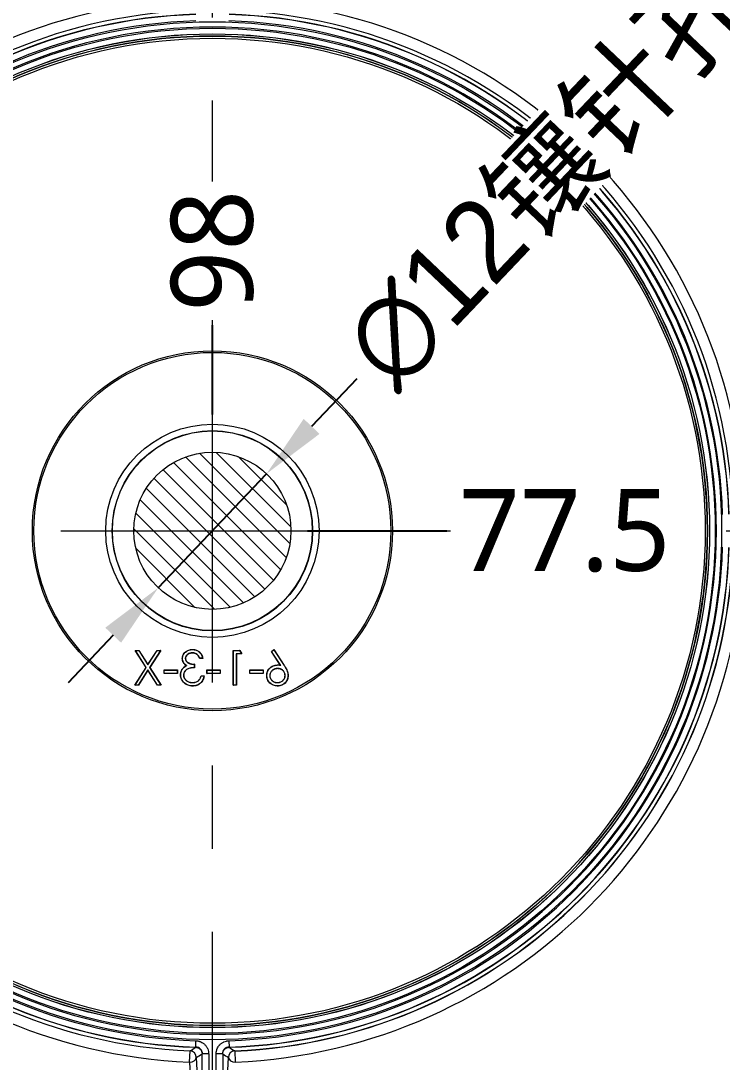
# Model space of a CAD drawing. Header units: millimetres. Extents: x 2234 to 3061, y 2092 to 2676.
# Drawn here: x 2720.1 to 2773.6, y 2274.9 to 2354.5 of the extents above; entities that cross this region are included whole.
import ezdxf

# ---------------------------------------------------------------- set-up
doc = ezdxf.new("R2010")
doc.units = ezdxf.units.MM
doc.linetypes.add('CENTER', pattern=[50.8, 31.75, -6.35, 6.35, -6.35])
for name, color, linetype, true_color in [('1', 7, 'Continuous', 0xffffff), ('20', 7, 'Continuous', 0xffffff), ('21', 7, 'Continuous', 0xffffff)]:
    doc.layers.add(name, color=color, linetype=linetype, true_color=true_color)
doc.layers.add('dim', color=82, linetype='Continuous', lineweight=9)
doc.layers.add('insert', color=85, linetype='Continuous', lineweight=20)
doc.styles.add('Capful-A', font='')
doc.styles.get('Capful-A').set_extended_font_data('Microsoft YaHei')
doc.dimstyles.new('Capful-A-2.5', dxfattribs={"dimscale": 2.5, "dimtxt": 2.5, "dimasz": 2.5, "dimexe": 1.5, "dimexo": 1, "dimgap": 1.5, "dimtad": 0, "dimdsep": 46, "dimtxsty": 'Capful-A', "dimcen": 0, "dimclrt": 2, "dimazin": 2, "dimtfac": 1, "dimtmove": 0, "dimatfit": 3, "dimfxl": 0, "dimtolj": 1, "dimtzin": 0, "dimarcsym": 0})

# ---------------------------------------------------------------- blocks, each defined once
blk = doc.blocks.new('insert_cir_12')
at = {"layer": 'insert'}
h = blk.add_hatch(dxfattribs=at)
h.set_pattern_fill('_ANSI31', color=123, scale=0.3, angle=90)
h.set_pattern_definition([(135, (-98, 77.5), (-0.673519, -0.673519), [])])
h.paths.add_polyline_path([(-6, 0, 1), (6, 0, 1)])
at = {"layer": 'insert', "color": 1, "linetype": 'CENTER', "ltscale": 0.24}
for p, q in [((0, -6.6), (0, 6.6)), ((-6.6, 0), (6.6, 0))]:
    blk.add_line(p, q, dxfattribs=at)
at = {"layer": 'insert'}
blk.add_circle((0, 0), 6, dxfattribs=at)
blk = doc.blocks.new('*D39')
at = {"layer": 'Defpoints', "color": 0, "transparency": 16777216}
for p in [(2636.695, 2393.007), (2740.695, 2315.507)]:
    blk.add_point(p, dxfattribs=at)
at = {"layer": 'dim', "color": 0, "lineweight": -2, "transparency": 16777216}
blk.add_line((2741.945, 2315.507), (2752.594, 2315.507), dxfattribs=at)
at = {"layer": 'dim', "color": 2, "transparency": 16777216, "insert": (2761.586, 2315.507), "char_height": 6.25, "attachment_point": 5, "style": 'Capful-A', "bg_fill": 3, "box_fill_scale": 1.1, "bg_fill_color": 256, "bg_fill_true_color": 13158600, "bg_fill_transparency": 0}
blk.add_mtext('\\A1;77.5', dxfattribs=at)
at = {"layer": 'Defpoints', "color": 0, "transparency": 16777216}
blk.add_point((2752.594, 2315.507), dxfattribs=at)
blk = doc.blocks.new('*D40')
at = {"layer": 'Defpoints', "color": 0, "transparency": 16777216}
for p in [(2636.695, 2393.007), (2734.695, 2331.205), (2734.695, 2323.136)]:
    blk.add_point(p, dxfattribs=at)
at = {"layer": 'dim', "color": 0, "lineweight": -2, "transparency": 16777216}
blk.add_line((2734.695, 2324.385), (2734.695, 2331.205), dxfattribs=at)
at = {"layer": 'dim', "color": 2, "transparency": 16777216, "insert": (2734.695, 2336.901), "char_height": 6.25, "attachment_point": 5, "rotation": 90, "style": 'Capful-A', "bg_fill": 3, "box_fill_scale": 1.1, "bg_fill_color": 256, "bg_fill_true_color": 13158600, "bg_fill_transparency": 0}
blk.add_mtext('\\A1;98', dxfattribs=at)
blk = doc.blocks.new('*D47')
at = {"layer": 'Defpoints', "color": 0, "transparency": 16777216}
for p in [(2738.827, 2319.858), (2730.564, 2311.156)]:
    blk.add_point(p, dxfattribs=at)
at = {"layer": 'dim', "color": 0, "lineweight": -2, "transparency": 16777216}
for p, q in [((2745.713, 2327.109), (2742.27, 2323.484)), ((2730.564, 2311.156), (2738.827, 2319.858)), ((2727.121, 2307.531), (2723.678, 2303.905))]:
    blk.add_line(p, q, dxfattribs=at)
at = {"layer": 'dim', "color": 0, "transparency": 16777216}
for points in [[(2741.666, 2324.058), (2742.874, 2322.91), (2738.827, 2319.858)], [(2726.516, 2308.105), (2727.725, 2306.957), (2730.564, 2311.156)]]:
    blk.add_solid(points, dxfattribs=at)
at = {"layer": 'dim', "color": 2, "transparency": 16777216, "insert": (2760.708, 2342.9), "char_height": 6.25, "attachment_point": 5, "rotation": 46.48047, "style": 'Capful-A', "bg_fill": 3, "box_fill_scale": 1.1, "bg_fill_color": 256, "bg_fill_true_color": 13158600, "bg_fill_transparency": 0}
blk.add_mtext('\\A1;{\\fGulim|b0|i0|c129|p0;∅12}镶针孔', dxfattribs=at)

msp = doc.modelspace()

# ---------------------------------------------------------------- linework, layer by layer
at = {"layer": '1', "color": 1, "linetype": 'CENTER', "lineweight": 18}
for p, q in [((2734.695, 2253.124), (2734.695, 2377.891)), ((2672.312, 2315.507), (2797.079, 2315.507))]:
    msp.add_line(p, q, dxfattribs=at)
at = {"layer": '1', "color": 2, "linetype": 'Continuous', "lineweight": 18}
msp.add_circle((2734.695, 2315.507), 6, dxfattribs=at)
at = {"layer": '20', "color": 7, "linetype": 'Continuous', "lineweight": 18}
for start, end in [(76.70874, 169.22418), (36.70874, 53.29126), (240.77582, 333.29126)]:
    msp.add_arc((2734.695, 2315.507), 65, start, end, dxfattribs=at)
at = {"layer": '21', "color": 7, "linetype": 'Continuous', "lineweight": 18}
for p, q in [((2728.802, 2306.373), (2728.822, 2306.363)), ((2729.636, 2305.071), (2728.802, 2306.373)), ((2728.802, 2306.373), (2729.078, 2306.373)), ((2729.649, 2305.071), (2728.822, 2306.363)), ((2728.822, 2306.363), (2729.072, 2306.363)), ((2729.078, 2306.373), (2729.072, 2306.363)), ((2729.072, 2306.363), (2729.774, 2305.266)), ((2729.078, 2306.373), (2729.774, 2305.286)), ((2729.774, 2305.286), (2730.47, 2306.373)), ((2729.774, 2305.266), (2730.476, 2306.363)), ((2730.726, 2306.363), (2729.899, 2305.071)), ((2730.746, 2306.373), (2729.911, 2305.071)), ((2730.47, 2306.373), (2730.476, 2306.363)), ((2730.47, 2306.373), (2730.746, 2306.373)), ((2730.476, 2306.363), (2730.726, 2306.363)), ((2730.746, 2306.373), (2730.726, 2306.363)), ((2733.172, 2306.169), (2733.172, 2306.179)), ((2733.176, 2306.442), (2733.176, 2306.431)), ((2736.285, 2306.373), (2736.296, 2306.363)), ((2736.285, 2303.714), (2736.285, 2306.373)), ((2736.285, 2306.373), (2736.777, 2306.373)), ((2736.296, 2306.363), (2736.771, 2306.363)), ((2736.296, 2303.725), (2736.296, 2306.363)), ((2736.915, 2306.111), (2736.513, 2306.111)), ((2736.524, 2306.101), (2736.513, 2306.111)), ((2736.513, 2306.111), (2736.513, 2303.725)), ((2736.777, 2306.373), (2736.771, 2306.363)), ((2736.771, 2306.363), (2736.915, 2306.111)), ((2736.777, 2306.373), (2736.933, 2306.101)), ((2736.933, 2306.101), (2736.915, 2306.111)), ((2739.204, 2306.297), (2739.388, 2306.442)), ((2739.204, 2306.297), (2739.218, 2306.295)), ((2739.906, 2305.223), (2739.204, 2306.297)), ((2739.218, 2306.295), (2739.385, 2306.426)), ((2739.928, 2305.209), (2739.218, 2306.295)), ((2739.388, 2306.442), (2739.385, 2306.426)), ((2739.385, 2306.426), (2740.172, 2305.222)), ((2739.388, 2306.442), (2740.181, 2305.228)), ((2732.399, 2305.751), (2732.409, 2305.751)), ((2732.638, 2305.752), (2732.627, 2305.752)), ((2733.319, 2305.317), (2733.309, 2305.306)), ((2733.319, 2305.317), (2733.319, 2305.044)), ((2733.728, 2305.76), (2733.735, 2305.77)), ((2733.967, 2305.76), (2733.728, 2305.76)), ((2733.954, 2305.77), (2733.735, 2305.77)), ((2733.967, 2305.76), (2733.954, 2305.77)), ((2736.933, 2306.101), (2736.524, 2306.101)), ((2736.524, 2306.101), (2736.524, 2303.714)), ((2728.768, 2303.714), (2729.636, 2305.071)), ((2728.788, 2303.725), (2729.649, 2305.071)), ((2729.774, 2304.875), (2729.038, 2303.725)), ((2729.774, 2304.855), (2729.044, 2303.714)), ((2729.636, 2305.071), (2729.649, 2305.071)), ((2729.774, 2305.286), (2729.774, 2305.266)), ((2730.51, 2303.725), (2729.774, 2304.875)), ((2729.774, 2304.855), (2729.774, 2304.875)), ((2730.504, 2303.714), (2729.774, 2304.855)), ((2729.899, 2305.071), (2730.76, 2303.725)), ((2729.911, 2305.071), (2729.899, 2305.071)), ((2729.911, 2305.071), (2730.78, 2303.714)), ((2731.001, 2304.873), (2731.012, 2304.863)), ((2731.001, 2304.601), (2731.001, 2304.873)), ((2731.001, 2304.873), (2732.024, 2304.873)), ((2731.001, 2304.601), (2731.012, 2304.611)), ((2732.024, 2304.601), (2731.001, 2304.601)), ((2731.012, 2304.863), (2732.013, 2304.863)), ((2731.012, 2304.611), (2731.012, 2304.863)), ((2732.013, 2304.611), (2731.012, 2304.611)), ((2732.024, 2304.873), (2732.013, 2304.863)), ((2732.013, 2304.863), (2732.013, 2304.611)), ((2732.024, 2304.601), (2732.013, 2304.611)), ((2732.024, 2304.873), (2732.024, 2304.601)), ((2732.709, 2305.204), (2732.73, 2305.202)), ((2733.309, 2305.306), (2733.309, 2305.054)), ((2733.319, 2305.044), (2733.309, 2305.054)), ((2734.274, 2304.873), (2734.284, 2304.863)), ((2734.274, 2304.601), (2734.274, 2304.873)), ((2734.274, 2304.873), (2735.297, 2304.873)), ((2734.274, 2304.601), (2734.284, 2304.611)), ((2735.297, 2304.601), (2734.274, 2304.601)), ((2734.284, 2304.863), (2735.286, 2304.863)), ((2734.284, 2304.611), (2734.284, 2304.863)), ((2735.286, 2304.611), (2734.284, 2304.611)), ((2735.297, 2304.873), (2735.286, 2304.863)), ((2735.286, 2304.863), (2735.286, 2304.611)), ((2735.297, 2304.601), (2735.286, 2304.611)), ((2735.297, 2304.873), (2735.297, 2304.601)), ((2737.547, 2304.873), (2737.557, 2304.863)), ((2737.547, 2304.601), (2737.547, 2304.873)), ((2737.547, 2304.873), (2738.569, 2304.873)), ((2737.547, 2304.601), (2737.557, 2304.611)), ((2738.569, 2304.601), (2737.547, 2304.601)), ((2737.557, 2304.611), (2737.557, 2304.863)), ((2737.557, 2304.863), (2738.559, 2304.863)), ((2738.559, 2304.611), (2737.557, 2304.611)), ((2738.569, 2304.873), (2738.559, 2304.863)), ((2738.559, 2304.863), (2738.559, 2304.611)), ((2738.569, 2304.601), (2738.559, 2304.611)), ((2738.569, 2304.873), (2738.569, 2304.601)), ((2739.681, 2304.976), (2739.681, 2304.986)), ((2740.181, 2305.228), (2740.172, 2305.222)), ((2728.768, 2303.714), (2728.788, 2303.725)), ((2729.038, 2303.725), (2728.788, 2303.725)), ((2729.044, 2303.714), (2729.038, 2303.725)), ((2730.504, 2303.714), (2730.51, 2303.725)), ((2730.76, 2303.725), (2730.51, 2303.725)), ((2730.78, 2303.714), (2730.76, 2303.725)), ((2732.501, 2304.481), (2732.491, 2304.482)), ((2733.178, 2303.919), (2733.178, 2303.908)), ((2733.622, 2304.063), (2733.629, 2304.055)), ((2733.831, 2304.43), (2733.839, 2304.42)), ((2733.831, 2304.43), (2734.069, 2304.43)), ((2733.839, 2304.42), (2734.057, 2304.42)), ((2734.069, 2304.43), (2734.057, 2304.42)), ((2736.285, 2303.714), (2736.296, 2303.725)), ((2736.513, 2303.725), (2736.296, 2303.725)), ((2736.524, 2303.714), (2736.513, 2303.725)), ((2738.842, 2304.461), (2738.853, 2304.461)), ((2739.081, 2304.446), (2739.07, 2304.446)), ((2739.66, 2303.919), (2739.66, 2303.908)), ((2740.24, 2304.446), (2740.25, 2304.446)), ((2740.478, 2304.456), (2740.468, 2304.456)), ((2729.044, 2303.714), (2728.768, 2303.714)), ((2730.78, 2303.714), (2730.504, 2303.714)), ((2733.183, 2303.646), (2733.183, 2303.657)), ((2736.524, 2303.714), (2736.285, 2303.714)), ((2739.673, 2303.646), (2739.673, 2303.657)), ((2733.422, 2276.049), (2733.439, 2276.551)), ((2735.952, 2276.551), (2735.968, 2276.049)), ((2732.95, 2274.915), (2732.987, 2275.772)), ((2734.411, 2275.548), (2733.909, 2275.548)), ((2733.909, 2268.321), (2733.909, 2275.548)), ((2734.411, 2275.548), (2734.411, 2267.678)), ((2735.482, 2275.548), (2734.98, 2275.548)), ((2734.98, 2267.678), (2734.98, 2275.548)), ((2735.482, 2275.548), (2735.482, 2268.321)), ((2736.404, 2275.772), (2736.441, 2274.915))]:
    msp.add_line(p, q, dxfattribs=at)
for radius in [57.383, 57.383, 38.88, 38.389, 37.96, 37.955, 37.954, 37.795, 37.623, 13.746, 13.746, 13.625, 8.142, 7.649, 7.64, 7.629]:
    msp.add_circle((2734.695, 2315.507), radius, dxfattribs=at)
for radius, start, end in [(65, 76.70874, 169.22418), (57.886, 70.75015, 168.68839), (65, 36.70874, 53.29126), (57.886, 30.75015, 59.24985), (40.63, 92.4619, 177.5381), (40.63, 2.4619, 87.5381), (39.772, 92.4619, 177.5381), (39.478, 91.84776, 178.15224), (39.461, 91.84776, 178.15224), (39.478, 1.84776, 88.15224), (39.461, 1.84776, 88.15224), (39.772, 2.4619, 87.5381), (38.976, 91.84776, 178.15224), (38.476, 0.00563, 0), (38.976, 1.84776, 88.15224), (37.789, 180, 179.99437), (39.478, 181.84776, 268.15224), (39.461, 181.84776, 268.15224), (38.976, 181.84776, 268.15224), (38.976, 271.84776, 358.15224), (39.461, 271.84776, 358.15224), (39.478, 271.84776, 358.15224), (40.63, 182.4619, 267.5381), (39.772, 182.4619, 267.5381), (39.772, 272.4619, 357.5381), (39.784, 272.4619, 357.5381), (40.63, 272.4619, 357.5381), (57.886, 241.31161, 339.24985), (65, 240.77582, 333.29126)]:
    msp.add_arc((2734.695, 2315.507), radius, start, end, dxfattribs=at)
for centre, major_axis, ratio, start_param, end_param in [((2739.618, 2303.598), (0.161, 1.642), 0.998625, 6.204989, 6.372999), ((2739.617, 2303.588), (0.161, 1.642), 0.998625, 6.190901, 6.372372), ((2739.686, 2304.291), (-1.462, 1.206), 0.465292, 4.922989, 4.937367), ((2732.965, 2275.27), (0.502, 0.026), 0.706413, 4.644968, 6.209176), ((2732.965, 2275.27), (0.266, -0.426), 0.998098, 1.013808, 2.539893), ((2688.313, 2315.507), (-70.362, 0), 0.745659, 2.267566, 2.275781), ((2735.571, 2315.507), (0, 56.882), 0.052336, 2.356584, 2.549097), ((2781.077, 2315.507), (-70.361, 0), 0.745658, 0.865819, 0.874034), ((2733.819, 2315.507), (0, -56.882), 0.052336, 0.592496, 0.785009), ((2736.425, 2275.27), (0.266, 0.426), 0.998098, 0.6017, 2.127785), ((2736.425, 2275.27), (0.502, -0.026), 0.706413, 3.215602, 4.77981), ((2735.073, 2315.507), (0, -57.384), 0.052336, 5.498176, 5.69069)]:
    msp.add_ellipse(centre, major_axis=major_axis, ratio=ratio, start_param=start_param, end_param=end_param, dxfattribs=at)
for points, knots in [([(2732.399, 2305.751), (2732.401, 2305.799), (2732.404, 2305.847), (2732.427, 2305.94), (2732.444, 2305.986), (2732.508, 2306.115), (2732.569, 2306.192), (2732.716, 2306.316), (2732.802, 2306.362), (2732.938, 2306.41), (2732.985, 2306.422), (2733.079, 2306.438), (2733.128, 2306.44), (2733.176, 2306.442)], [0, 0, 0, 0, 0.125, 0.125, 0.25, 0.25, 0.5, 0.5, 0.75, 0.75, 0.875, 0.875, 1, 1, 1, 1]), ([(2732.409, 2305.751), (2732.412, 2305.799), (2732.415, 2305.845), (2732.437, 2305.937), (2732.454, 2305.982), (2732.517, 2306.109), (2732.577, 2306.185), (2732.722, 2306.307), (2732.807, 2306.353), (2732.941, 2306.4), (2732.987, 2306.412), (2733.08, 2306.428), (2733.128, 2306.43), (2733.176, 2306.431)], [0, 0, 0, 0, 0.12473, 0.12473, 0.249801, 0.249801, 0.499941, 0.499941, 0.750082, 0.750082, 0.875152, 0.875152, 1, 1, 1, 1]), ([(2733.172, 2306.179), (2733.172, 2306.179), (2733.172, 2306.179), (2733.141, 2306.179), (2733.109, 2306.178), (2733.046, 2306.17), (2733.014, 2306.164), (2732.922, 2306.139), (2732.862, 2306.112), (2732.759, 2306.037), (2732.712, 2305.992), (2732.661, 2305.909), (2732.649, 2305.879), (2732.636, 2305.832), (2732.632, 2305.816), (2732.628, 2305.784), (2732.627, 2305.768), (2732.627, 2305.752), (2732.627, 2305.752), (2732.627, 2305.752)], [0, 0, 0, 0, 0.000407, 0.000407, 0.125291, 0.125291, 0.250176, 0.250176, 0.499946, 0.499946, 0.749716, 0.749716, 0.874601, 0.874601, 0.937043, 0.937043, 0.999485, 0.999485, 1, 1, 1, 1]), ([(2733.172, 2306.169), (2733.141, 2306.168), (2733.11, 2306.167), (2733.047, 2306.159), (2733.016, 2306.154), (2732.926, 2306.129), (2732.867, 2306.103), (2732.766, 2306.029), (2732.72, 2305.984), (2732.671, 2305.904), (2732.659, 2305.875), (2732.646, 2305.83), (2732.642, 2305.814), (2732.638, 2305.783), (2732.638, 2305.768), (2732.638, 2305.752)], [0, 0, 0, 0, 0.125, 0.125, 0.25, 0.25, 0.5, 0.5, 0.75, 0.75, 0.875, 0.875, 0.9375, 0.9375, 1, 1, 1, 1]), ([(2733.735, 2305.77), (2733.711, 2305.825), (2733.685, 2305.879), (2733.633, 2305.955), (2733.615, 2305.98), (2733.573, 2306.027), (2733.55, 2306.049), (2733.476, 2306.107), (2733.418, 2306.135), (2733.328, 2306.162), (2733.297, 2306.169), (2733.235, 2306.177), (2733.204, 2306.178), (2733.173, 2306.179), (2733.173, 2306.179), (2733.172, 2306.179)], [0, 0, 0, 0, 0.242875, 0.242875, 0.368993, 0.368993, 0.495111, 0.495111, 0.747347, 0.747347, 0.873465, 0.873465, 0.999583, 0.999583, 1, 1, 1, 1]), ([(2733.728, 2305.76), (2733.704, 2305.816), (2733.677, 2305.872), (2733.625, 2305.948), (2733.607, 2305.974), (2733.566, 2306.019), (2733.543, 2306.041), (2733.47, 2306.098), (2733.414, 2306.125), (2733.325, 2306.152), (2733.295, 2306.159), (2733.234, 2306.167), (2733.203, 2306.168), (2733.172, 2306.169)], [0, 0, 0, 0, 0.25, 0.25, 0.375, 0.375, 0.5, 0.5, 0.75, 0.75, 0.875, 0.875, 1, 1, 1, 1]), ([(2733.176, 2306.442), (2733.223, 2306.441), (2733.271, 2306.438), (2733.341, 2306.426), (2733.365, 2306.421), (2733.411, 2306.409), (2733.434, 2306.402), (2733.501, 2306.378), (2733.543, 2306.357), (2733.594, 2306.326), (2733.604, 2306.32), (2733.624, 2306.307), (2733.634, 2306.3), (2733.662, 2306.279), (2733.681, 2306.264), (2733.734, 2306.217), (2733.766, 2306.182), (2733.802, 2306.134), (2733.809, 2306.125), (2733.823, 2306.105), (2733.83, 2306.095), (2733.849, 2306.065), (2733.861, 2306.045), (2733.894, 2305.983), (2733.912, 2305.94), (2733.944, 2305.852), (2733.956, 2305.806), (2733.967, 2305.76)], [0, 0, 0, 0, 0.125, 0.125, 0.1875, 0.1875, 0.25, 0.25, 0.375, 0.375, 0.40625, 0.40625, 0.4375, 0.4375, 0.5, 0.5, 0.625, 0.625, 0.65625, 0.65625, 0.6875, 0.6875, 0.75, 0.75, 0.875, 0.875, 1, 1, 1, 1]), ([(2733.176, 2306.431), (2733.223, 2306.43), (2733.269, 2306.428), (2733.361, 2306.412), (2733.407, 2306.401), (2733.539, 2306.353), (2733.62, 2306.303), (2733.76, 2306.18), (2733.817, 2306.104), (2733.883, 2305.98), (2733.902, 2305.937), (2733.932, 2305.853), (2733.943, 2305.812), (2733.954, 2305.77)], [0, 0, 0, 0, 0.126289, 0.126289, 0.252807, 0.252807, 0.505842, 0.505842, 0.758878, 0.758878, 0.885396, 0.885396, 1, 1, 1, 1]), ([(2732.709, 2305.204), (2732.664, 2305.235), (2732.62, 2305.267), (2732.542, 2305.345), (2732.508, 2305.388), (2732.452, 2305.483), (2732.432, 2305.534), (2732.411, 2305.614), (2732.406, 2305.641), (2732.401, 2305.696), (2732.4, 2305.723), (2732.399, 2305.751)], [0, 0, 0, 0, 0.25, 0.25, 0.5, 0.5, 0.75, 0.75, 0.875, 0.875, 1, 1, 1, 1]), ([(2732.73, 2305.202), (2732.725, 2305.206), (2732.72, 2305.209), (2732.67, 2305.243), (2732.627, 2305.275), (2732.55, 2305.352), (2732.516, 2305.394), (2732.462, 2305.487), (2732.441, 2305.538), (2732.422, 2305.616), (2732.417, 2305.643), (2732.411, 2305.696), (2732.41, 2305.723), (2732.409, 2305.751)], [0, 0, 0, 0, 0.026815, 0.026815, 0.270257, 0.270257, 0.513699, 0.513699, 0.75714, 0.75714, 0.878861, 0.878861, 1, 1, 1, 1]), ([(2732.627, 2305.752), (2732.627, 2305.752), (2732.627, 2305.751), (2732.628, 2305.733), (2732.629, 2305.714), (2732.635, 2305.675), (2732.64, 2305.657), (2732.659, 2305.602), (2732.678, 2305.568), (2732.747, 2305.476), (2732.812, 2305.432), (2732.949, 2305.366), (2733.021, 2305.342), (2733.132, 2305.321), (2733.169, 2305.315), (2733.241, 2305.308), (2733.275, 2305.307), (2733.309, 2305.306)], [0, 0, 0, 0, 0.000436, 0.000436, 0.063639, 0.063639, 0.126843, 0.126843, 0.25325, 0.25325, 0.506065, 0.506065, 0.758879, 0.758879, 0.885286, 0.885286, 1, 1, 1, 1]), ([(2732.638, 2305.752), (2732.639, 2305.733), (2732.639, 2305.714), (2732.645, 2305.678), (2732.65, 2305.659), (2732.668, 2305.607), (2732.687, 2305.574), (2732.754, 2305.484), (2732.818, 2305.441), (2732.952, 2305.376), (2733.024, 2305.353), (2733.134, 2305.331), (2733.171, 2305.325), (2733.245, 2305.318), (2733.282, 2305.317), (2733.319, 2305.317)], [0, 0, 0, 0, 0.0625, 0.0625, 0.125, 0.125, 0.25, 0.25, 0.5, 0.5, 0.75, 0.75, 0.875, 0.875, 1, 1, 1, 1]), ([(2732.264, 2304.479), (2732.261, 2304.525), (2732.264, 2304.571), (2732.273, 2304.639), (2732.277, 2304.661), (2732.285, 2304.694), (2732.287, 2304.706), (2732.294, 2304.728), (2732.297, 2304.739), (2732.315, 2304.793), (2732.333, 2304.835), (2732.366, 2304.895), (2732.378, 2304.915), (2732.403, 2304.953), (2732.417, 2304.972), (2732.432, 2304.99)], [0, 0, 0, 0, 0.25, 0.25, 0.375, 0.375, 0.4375, 0.4375, 0.5, 0.5, 0.75, 0.75, 0.875, 0.875, 1, 1, 1, 1]), ([(2732.275, 2304.469), (2732.272, 2304.516), (2732.274, 2304.562), (2732.283, 2304.631), (2732.287, 2304.654), (2732.295, 2304.688), (2732.297, 2304.699), (2732.304, 2304.722), (2732.307, 2304.733), (2732.325, 2304.788), (2732.343, 2304.831), (2732.377, 2304.892), (2732.389, 2304.912), (2732.415, 2304.95), (2732.429, 2304.969), (2732.443, 2304.987)], [0, 0, 0, 0, 0.25, 0.25, 0.375, 0.375, 0.4375, 0.4375, 0.5, 0.5, 0.75, 0.75, 0.875, 0.875, 1, 1, 1, 1]), ([(2732.432, 2304.99), (2732.448, 2305.009), (2732.464, 2305.029), (2732.503, 2305.069), (2732.526, 2305.09), (2732.575, 2305.128), (2732.6, 2305.146), (2732.654, 2305.177), (2732.682, 2305.19), (2732.709, 2305.204)], [0, 0, 0, 0, 0.215344, 0.215344, 0.476896, 0.476896, 0.738448, 0.738448, 1, 1, 1, 1]), ([(2732.432, 2304.99), (2732.432, 2304.989), (2732.433, 2304.989), (2732.435, 2304.989), (2732.436, 2304.989), (2732.439, 2304.988), (2732.44, 2304.988), (2732.442, 2304.988), (2732.442, 2304.987), (2732.443, 2304.987), (2732.443, 2304.987), (2732.443, 2304.987)], [0, 0, 0, 0, 0.186779, 0.186779, 0.501647, 0.501647, 0.816524, 0.816524, 0.973967, 0.973967, 1, 1, 1, 1]), ([(2732.443, 2304.987), (2732.458, 2305.005), (2732.473, 2305.023), (2732.51, 2305.062), (2732.533, 2305.082), (2732.581, 2305.12), (2732.606, 2305.137), (2732.659, 2305.167), (2732.686, 2305.181), (2732.72, 2305.197), (2732.725, 2305.199), (2732.73, 2305.202)], [0, 0, 0, 0, 0.192488, 0.192488, 0.445194, 0.445194, 0.697899, 0.697899, 0.950605, 0.950605, 1, 1, 1, 1]), ([(2733.309, 2305.054), (2733.22, 2305.049), (2733.13, 2305.042), (2732.996, 2305.019), (2732.95, 2305.01), (2732.86, 2304.982), (2732.816, 2304.964), (2732.734, 2304.918), (2732.695, 2304.891), (2732.627, 2304.825), (2732.597, 2304.789), (2732.546, 2304.71), (2732.525, 2304.667), (2732.504, 2304.599), (2732.499, 2304.575), (2732.493, 2304.528), (2732.492, 2304.505), (2732.491, 2304.482), (2732.491, 2304.482), (2732.491, 2304.482)], [0, 0, 0, 0, 0.243136, 0.243136, 0.369226, 0.369226, 0.495315, 0.495315, 0.621404, 0.621404, 0.747494, 0.747494, 0.873583, 0.873583, 0.936628, 0.936628, 0.999672, 0.999672, 1, 1, 1, 1]), ([(2733.319, 2305.044), (2733.227, 2305.039), (2733.135, 2305.032), (2732.998, 2305.008), (2732.952, 2304.999), (2732.864, 2304.973), (2732.821, 2304.954), (2732.74, 2304.909), (2732.702, 2304.882), (2732.635, 2304.818), (2732.605, 2304.782), (2732.555, 2304.705), (2732.535, 2304.663), (2732.515, 2304.596), (2732.509, 2304.574), (2732.503, 2304.528), (2732.502, 2304.505), (2732.501, 2304.481)], [0, 0, 0, 0, 0.25, 0.25, 0.375, 0.375, 0.5, 0.5, 0.625, 0.625, 0.75, 0.75, 0.875, 0.875, 0.9375, 0.9375, 1, 1, 1, 1]), ([(2738.842, 2304.461), (2738.843, 2304.512), (2738.846, 2304.564), (2738.865, 2304.666), (2738.879, 2304.716), (2738.937, 2304.86), (2738.997, 2304.947), (2739.108, 2305.057), (2739.147, 2305.09), (2739.233, 2305.148), (2739.279, 2305.172), (2739.375, 2305.211), (2739.425, 2305.226), (2739.527, 2305.244), (2739.579, 2305.247), (2739.631, 2305.248)], [0, 0, 0, 0, 0.125, 0.125, 0.25, 0.25, 0.5, 0.5, 0.625, 0.625, 0.75, 0.75, 0.875, 0.875, 1, 1, 1, 1]), ([(2738.853, 2304.461), (2738.854, 2304.512), (2738.857, 2304.563), (2738.875, 2304.664), (2738.889, 2304.713), (2738.946, 2304.855), (2739.006, 2304.941), (2739.115, 2305.049), (2739.154, 2305.082), (2739.238, 2305.139), (2739.284, 2305.163), (2739.379, 2305.201), (2739.428, 2305.215), (2739.529, 2305.234), (2739.579, 2305.237), (2739.631, 2305.238)], [0, 0, 0, 0, 0.124819, 0.124819, 0.249877, 0.249877, 0.499992, 0.499992, 0.62505, 0.62505, 0.750108, 0.750108, 0.875166, 0.875166, 1, 1, 1, 1]), ([(2739.681, 2304.986), (2739.681, 2304.986), (2739.681, 2304.986), (2739.644, 2304.985), (2739.606, 2304.984), (2739.531, 2304.972), (2739.495, 2304.963), (2739.387, 2304.928), (2739.321, 2304.889), (2739.205, 2304.792), (2739.155, 2304.734), (2739.103, 2304.632), (2739.091, 2304.596), (2739.078, 2304.54), (2739.075, 2304.522), (2739.071, 2304.484), (2739.071, 2304.465), (2739.07, 2304.446), (2739.07, 2304.446), (2739.07, 2304.446)], [0, 0, 0, 0, 0.000346, 0.000346, 0.125266, 0.125266, 0.250186, 0.250186, 0.500026, 0.500026, 0.749867, 0.749867, 0.874787, 0.874787, 0.937247, 0.937247, 0.999707, 0.999707, 1, 1, 1, 1]), ([(2739.681, 2304.976), (2739.644, 2304.975), (2739.607, 2304.973), (2739.533, 2304.962), (2739.497, 2304.953), (2739.392, 2304.918), (2739.327, 2304.88), (2739.213, 2304.785), (2739.163, 2304.727), (2739.113, 2304.628), (2739.101, 2304.593), (2739.089, 2304.538), (2739.085, 2304.52), (2739.082, 2304.483), (2739.081, 2304.465), (2739.081, 2304.446)], [0, 0, 0, 0, 0.125, 0.125, 0.25, 0.25, 0.5, 0.5, 0.75, 0.75, 0.875, 0.875, 0.9375, 0.9375, 1, 1, 1, 1]), ([(2740.25, 2304.446), (2740.25, 2304.446), (2740.25, 2304.446), (2740.249, 2304.482), (2740.247, 2304.519), (2740.233, 2304.591), (2740.223, 2304.627), (2740.179, 2304.728), (2740.135, 2304.788), (2740.029, 2304.888), (2739.965, 2304.929), (2739.861, 2304.964), (2739.826, 2304.973), (2739.754, 2304.984), (2739.717, 2304.985), (2739.681, 2304.986), (2739.681, 2304.986), (2739.681, 2304.986)], [0, 0, 0, 0, 0.000359, 0.000359, 0.12527, 0.12527, 0.25018, 0.25018, 0.500001, 0.500001, 0.749822, 0.749822, 0.874732, 0.874732, 0.999643, 0.999643, 1, 1, 1, 1]), ([(2740.24, 2304.446), (2740.239, 2304.482), (2740.237, 2304.518), (2740.223, 2304.589), (2740.213, 2304.623), (2740.17, 2304.722), (2740.127, 2304.781), (2740.023, 2304.88), (2739.961, 2304.919), (2739.859, 2304.954), (2739.824, 2304.963), (2739.753, 2304.973), (2739.717, 2304.975), (2739.681, 2304.976)], [0, 0, 0, 0, 0.125, 0.125, 0.25, 0.25, 0.5, 0.5, 0.75, 0.75, 0.875, 0.875, 1, 1, 1, 1]), ([(2740.172, 2305.222), (2740.211, 2305.164), (2740.248, 2305.105), (2740.3, 2305.014), (2740.317, 2304.984), (2740.348, 2304.922), (2740.364, 2304.891), (2740.404, 2304.795), (2740.427, 2304.729), (2740.451, 2304.628), (2740.457, 2304.594), (2740.465, 2304.525), (2740.467, 2304.491), (2740.468, 2304.456)], [0, 0, 0, 0, 0.250113, 0.250113, 0.37517, 0.37517, 0.500226, 0.500226, 0.750339, 0.750339, 0.875396, 0.875396, 1, 1, 1, 1]), ([(2740.181, 2305.228), (2740.219, 2305.17), (2740.257, 2305.111), (2740.309, 2305.02), (2740.326, 2304.989), (2740.358, 2304.926), (2740.374, 2304.895), (2740.414, 2304.798), (2740.437, 2304.732), (2740.461, 2304.63), (2740.468, 2304.595), (2740.476, 2304.526), (2740.477, 2304.491), (2740.478, 2304.456)], [0, 0, 0, 0, 0.25, 0.25, 0.375, 0.375, 0.5, 0.5, 0.75, 0.75, 0.875, 0.875, 1, 1, 1, 1]), ([(2732.264, 2304.479), (2732.265, 2304.478), (2732.267, 2304.477), (2732.271, 2304.475), (2732.273, 2304.471), (2732.275, 2304.469)], [0, 0, 0, 0, 0.499659, 0.499659, 1, 1, 1, 1]), ([(2733.183, 2303.646), (2733.124, 2303.648), (2733.066, 2303.65), (2732.95, 2303.669), (2732.893, 2303.684), (2732.728, 2303.742), (2732.626, 2303.802), (2732.453, 2303.96), (2732.385, 2304.058), (2732.313, 2304.218), (2732.294, 2304.273), (2732.27, 2304.379), (2732.266, 2304.429), (2732.264, 2304.479)], [0, 0, 0, 0, 0.127293, 0.127293, 0.254585, 0.254585, 0.50917, 0.50917, 0.763755, 0.763755, 0.891048, 0.891048, 1, 1, 1, 1]), ([(2733.183, 2303.657), (2733.124, 2303.658), (2733.067, 2303.661), (2732.953, 2303.679), (2732.896, 2303.694), (2732.733, 2303.751), (2732.632, 2303.811), (2732.462, 2303.967), (2732.394, 2304.064), (2732.322, 2304.221), (2732.304, 2304.276), (2732.281, 2304.378), (2732.277, 2304.423), (2732.275, 2304.469)], [0, 0, 0, 0, 0.128057, 0.128057, 0.256314, 0.256314, 0.512829, 0.512829, 0.769344, 0.769344, 0.897601, 0.897601, 1, 1, 1, 1]), ([(2732.491, 2304.482), (2732.491, 2304.481), (2732.491, 2304.481), (2732.491, 2304.461), (2732.492, 2304.44), (2732.497, 2304.398), (2732.501, 2304.378), (2732.516, 2304.317), (2732.531, 2304.278), (2732.59, 2304.167), (2732.647, 2304.104), (2732.777, 2304.001), (2732.853, 2303.963), (2732.973, 2303.929), (2733.014, 2303.921), (2733.096, 2303.911), (2733.137, 2303.909), (2733.178, 2303.908), (2733.178, 2303.908), (2733.178, 2303.908)], [0, 0, 0, 0, 0.000369, 0.000369, 0.062834, 0.062834, 0.1253, 0.1253, 0.250231, 0.250231, 0.500093, 0.500093, 0.749956, 0.749956, 0.874887, 0.874887, 0.999818, 0.999818, 1, 1, 1, 1]), ([(2732.501, 2304.481), (2732.502, 2304.461), (2732.502, 2304.44), (2732.507, 2304.4), (2732.511, 2304.38), (2732.526, 2304.32), (2732.54, 2304.282), (2732.598, 2304.174), (2732.654, 2304.111), (2732.783, 2304.01), (2732.857, 2303.973), (2732.975, 2303.939), (2733.015, 2303.932), (2733.096, 2303.921), (2733.137, 2303.92), (2733.178, 2303.919)], [0, 0, 0, 0, 0.0625, 0.0625, 0.125, 0.125, 0.25, 0.25, 0.5, 0.5, 0.75, 0.75, 0.875, 0.875, 1, 1, 1, 1]), ([(2733.178, 2303.919), (2733.218, 2303.92), (2733.258, 2303.921), (2733.336, 2303.932), (2733.375, 2303.94), (2733.451, 2303.963), (2733.488, 2303.978), (2733.558, 2304.016), (2733.591, 2304.038), (2733.622, 2304.063)], [0, 0, 0, 0, 0.25, 0.25, 0.5, 0.5, 0.75, 0.75, 1, 1, 1, 1]), ([(2733.178, 2303.908), (2733.178, 2303.908), (2733.178, 2303.908), (2733.218, 2303.909), (2733.259, 2303.911), (2733.338, 2303.922), (2733.378, 2303.93), (2733.455, 2303.953), (2733.493, 2303.968), (2733.564, 2304.007), (2733.597, 2304.03), (2733.629, 2304.054), (2733.629, 2304.055), (2733.629, 2304.055)], [0, 0, 0, 0, 0.000374, 0.000374, 0.250107, 0.250107, 0.49984, 0.49984, 0.749573, 0.749573, 0.999306, 0.999306, 1, 1, 1, 1]), ([(2734.069, 2304.43), (2734.059, 2304.377), (2734.047, 2304.324), (2734.015, 2304.22), (2733.996, 2304.17), (2733.925, 2304.023), (2733.862, 2303.933), (2733.701, 2303.787), (2733.605, 2303.731), (2733.451, 2303.679), (2733.398, 2303.666), (2733.291, 2303.65), (2733.237, 2303.647), (2733.183, 2303.646)], [0, 0, 0, 0, 0.125, 0.125, 0.25, 0.25, 0.5, 0.5, 0.75, 0.75, 0.875, 0.875, 1, 1, 1, 1]), ([(2734.057, 2304.42), (2734.047, 2304.371), (2734.036, 2304.323), (2734.005, 2304.224), (2733.986, 2304.174), (2733.916, 2304.029), (2733.854, 2303.939), (2733.695, 2303.796), (2733.601, 2303.741), (2733.448, 2303.689), (2733.396, 2303.676), (2733.29, 2303.66), (2733.237, 2303.658), (2733.183, 2303.657)], [0, 0, 0, 0, 0.116307, 0.116307, 0.24258, 0.24258, 0.495124, 0.495124, 0.747668, 0.747668, 0.873941, 0.873941, 1, 1, 1, 1]), ([(2733.622, 2304.063), (2733.636, 2304.075), (2733.649, 2304.086), (2733.674, 2304.112), (2733.685, 2304.126), (2733.718, 2304.169), (2733.736, 2304.199), (2733.77, 2304.263), (2733.785, 2304.295), (2733.81, 2304.362), (2733.82, 2304.396), (2733.831, 2304.43)], [0, 0, 0, 0, 0.125, 0.125, 0.25, 0.25, 0.5, 0.5, 0.75, 0.75, 1, 1, 1, 1]), ([(2733.629, 2304.055), (2733.629, 2304.055), (2733.629, 2304.055), (2733.643, 2304.067), (2733.657, 2304.079), (2733.682, 2304.106), (2733.693, 2304.12), (2733.726, 2304.163), (2733.745, 2304.194), (2733.779, 2304.258), (2733.794, 2304.291), (2733.819, 2304.356), (2733.829, 2304.388), (2733.839, 2304.42)], [0, 0, 0, 0, 0.000791, 0.000791, 0.128011, 0.128011, 0.25523, 0.25523, 0.50967, 0.50967, 0.764109, 0.764109, 1, 1, 1, 1]), ([(2739.673, 2303.646), (2739.619, 2303.648), (2739.565, 2303.651), (2739.458, 2303.671), (2739.406, 2303.686), (2739.255, 2303.745), (2739.161, 2303.803), (2739.005, 2303.952), (2738.942, 2304.043), (2738.881, 2304.194), (2738.866, 2304.246), (2738.846, 2304.352), (2738.844, 2304.407), (2738.842, 2304.461)], [0, 0, 0, 0, 0.125, 0.125, 0.25, 0.25, 0.5, 0.5, 0.75, 0.75, 0.875, 0.875, 1, 1, 1, 1]), ([(2739.673, 2303.657), (2739.619, 2303.659), (2739.566, 2303.661), (2739.461, 2303.681), (2739.409, 2303.696), (2739.26, 2303.754), (2739.168, 2303.811), (2739.013, 2303.959), (2738.951, 2304.049), (2738.891, 2304.197), (2738.876, 2304.249), (2738.857, 2304.353), (2738.854, 2304.406), (2738.853, 2304.461)], [0, 0, 0, 0, 0.124786, 0.124786, 0.24985, 0.24985, 0.499976, 0.499976, 0.750102, 0.750102, 0.875165, 0.875165, 1, 1, 1, 1]), ([(2739.07, 2304.446), (2739.07, 2304.446), (2739.07, 2304.446), (2739.071, 2304.41), (2739.074, 2304.372), (2739.09, 2304.3), (2739.102, 2304.264), (2739.15, 2304.164), (2739.198, 2304.105), (2739.281, 2304.033), (2739.311, 2304.011), (2739.374, 2303.972), (2739.408, 2303.957), (2739.478, 2303.932), (2739.514, 2303.923), (2739.587, 2303.911), (2739.624, 2303.909), (2739.66, 2303.908), (2739.66, 2303.908), (2739.66, 2303.908)], [0, 0, 0, 0, 0.000299, 0.000299, 0.125217, 0.125217, 0.250135, 0.250135, 0.49997, 0.49997, 0.624888, 0.624888, 0.749806, 0.749806, 0.874724, 0.874724, 0.999641, 0.999641, 1, 1, 1, 1]), ([(2739.081, 2304.446), (2739.082, 2304.41), (2739.084, 2304.374), (2739.1, 2304.303), (2739.112, 2304.268), (2739.159, 2304.17), (2739.205, 2304.112), (2739.288, 2304.041), (2739.317, 2304.019), (2739.379, 2303.982), (2739.412, 2303.967), (2739.481, 2303.942), (2739.516, 2303.933), (2739.588, 2303.922), (2739.624, 2303.92), (2739.66, 2303.919)], [0, 0, 0, 0, 0.125, 0.125, 0.25, 0.25, 0.5, 0.5, 0.625, 0.625, 0.75, 0.75, 0.875, 0.875, 1, 1, 1, 1]), ([(2739.66, 2303.908), (2739.66, 2303.908), (2739.66, 2303.908), (2739.697, 2303.909), (2739.734, 2303.911), (2739.807, 2303.923), (2739.843, 2303.932), (2739.947, 2303.97), (2740.012, 2304.008), (2740.123, 2304.105), (2740.171, 2304.164), (2740.218, 2304.264), (2740.231, 2304.3), (2740.247, 2304.372), (2740.249, 2304.41), (2740.25, 2304.446), (2740.25, 2304.446), (2740.25, 2304.446)], [0, 0, 0, 0, 0.000358, 0.000358, 0.125269, 0.125269, 0.25018, 0.25018, 0.500002, 0.500002, 0.749824, 0.749824, 0.874735, 0.874735, 0.999646, 0.999646, 1, 1, 1, 1]), ([(2739.66, 2303.919), (2739.696, 2303.92), (2739.733, 2303.922), (2739.805, 2303.933), (2739.84, 2303.942), (2739.942, 2303.979), (2740.006, 2304.017), (2740.115, 2304.112), (2740.162, 2304.169), (2740.209, 2304.268), (2740.221, 2304.303), (2740.236, 2304.374), (2740.239, 2304.41), (2740.24, 2304.446)], [0, 0, 0, 0, 0.125, 0.125, 0.25, 0.25, 0.5, 0.5, 0.75, 0.75, 0.875, 0.875, 1, 1, 1, 1]), ([(2740.468, 2304.456), (2740.466, 2304.403), (2740.463, 2304.351), (2740.444, 2304.248), (2740.428, 2304.198), (2740.369, 2304.052), (2740.313, 2303.962), (2740.166, 2303.813), (2740.077, 2303.754), (2739.931, 2303.696), (2739.881, 2303.681), (2739.778, 2303.661), (2739.726, 2303.658), (2739.673, 2303.657)], [0, 0, 0, 0, 0.124774, 0.124774, 0.249847, 0.249847, 0.499992, 0.499992, 0.750137, 0.750137, 0.87521, 0.87521, 1, 1, 1, 1]), ([(2740.478, 2304.456), (2740.476, 2304.403), (2740.474, 2304.35), (2740.454, 2304.246), (2740.438, 2304.195), (2740.379, 2304.047), (2740.322, 2303.955), (2740.173, 2303.804), (2740.082, 2303.745), (2739.934, 2303.686), (2739.883, 2303.67), (2739.779, 2303.65), (2739.726, 2303.648), (2739.673, 2303.646)], [0, 0, 0, 0, 0.125, 0.125, 0.25, 0.25, 0.5, 0.5, 0.75, 0.75, 0.875, 0.875, 1, 1, 1, 1]), ([(2733.422, 2276.049), (2733.455, 2276.048), (2733.487, 2276.044), (2733.533, 2276.034), (2733.549, 2276.03), (2733.579, 2276.019), (2733.595, 2276.014), (2733.639, 2275.994), (2733.667, 2275.979), (2733.707, 2275.951), (2733.719, 2275.941), (2733.744, 2275.92), (2733.756, 2275.909), (2733.779, 2275.886), (2733.789, 2275.874), (2733.81, 2275.849), (2733.819, 2275.836), (2733.837, 2275.808), (2733.845, 2275.794), (2733.86, 2275.766), (2733.867, 2275.751), (2733.885, 2275.707), (2733.894, 2275.676), (2733.903, 2275.628), (2733.905, 2275.612), (2733.908, 2275.58), (2733.909, 2275.564), (2733.909, 2275.548)], [0, 0, 0, 0, 0.125, 0.125, 0.1875, 0.1875, 0.25, 0.25, 0.375, 0.375, 0.4375, 0.4375, 0.5, 0.5, 0.5625, 0.5625, 0.625, 0.625, 0.6875, 0.6875, 0.75, 0.75, 0.875, 0.875, 0.9375, 0.9375, 1, 1, 1, 1]), ([(2733.934, 2275.549), (2733.938, 2275.684), (2733.885, 2275.817), (2733.697, 2276.011), (2733.561, 2276.068), (2733.423, 2276.066)], [0, 0, 0, 0, 0.494189, 0.494189, 1, 1, 1, 1]), ([(2733.439, 2276.551), (2733.471, 2276.55), (2733.503, 2276.548), (2733.567, 2276.539), (2733.63, 2276.528), (2733.692, 2276.511), (2733.737, 2276.496), (2733.753, 2276.49), (2733.783, 2276.479), (2733.798, 2276.473), (2733.872, 2276.44), (2733.927, 2276.409), (2734.006, 2276.354), (2734.032, 2276.334), (2734.081, 2276.292), (2734.105, 2276.27), (2734.15, 2276.224), (2734.172, 2276.199), (2734.212, 2276.149), (2734.231, 2276.122), (2734.266, 2276.068), (2734.282, 2276.04), (2734.312, 2275.983), (2734.326, 2275.954), (2734.362, 2275.865), (2734.38, 2275.803), (2734.395, 2275.724), (2734.398, 2275.708), (2734.403, 2275.676), (2734.408, 2275.628), (2734.411, 2275.58), (2734.411, 2275.548)], [0, 0, 0, 0, 0.0625, 0.0625, 0.125, 0.1875, 0.1875, 0.21875, 0.21875, 0.25, 0.25, 0.375, 0.375, 0.4375, 0.4375, 0.5, 0.5, 0.5625, 0.5625, 0.625, 0.625, 0.6875, 0.6875, 0.75, 0.75, 0.875, 0.875, 0.90625, 0.90625, 0.9375, 1, 1, 1, 1]), ([(2734.98, 2275.548), (2734.98, 2275.58), (2734.981, 2275.613), (2734.988, 2275.677), (2734.997, 2275.74), (2735.012, 2275.802), (2735.026, 2275.848), (2735.031, 2275.864), (2735.041, 2275.894), (2735.047, 2275.909), (2735.077, 2275.984), (2735.107, 2276.041), (2735.159, 2276.121), (2735.178, 2276.147), (2735.208, 2276.185), (2735.218, 2276.198), (2735.24, 2276.222), (2735.251, 2276.234), (2735.285, 2276.269), (2735.308, 2276.291), (2735.357, 2276.333), (2735.383, 2276.353), (2735.436, 2276.39), (2735.463, 2276.407), (2735.52, 2276.439), (2735.548, 2276.453), (2735.636, 2276.492), (2735.697, 2276.512), (2735.776, 2276.53), (2735.792, 2276.533), (2735.823, 2276.539), (2735.871, 2276.546), (2735.92, 2276.55), (2735.952, 2276.551)], [0, 0, 0, 0, 0.0625, 0.0625, 0.125, 0.1875, 0.1875, 0.21875, 0.21875, 0.25, 0.25, 0.375, 0.375, 0.4375, 0.4375, 0.46875, 0.46875, 0.5, 0.5, 0.5625, 0.5625, 0.625, 0.625, 0.6875, 0.6875, 0.75, 0.75, 0.875, 0.875, 0.90625, 0.90625, 0.9375, 1, 1, 1, 1]), ([(2735.967, 2276.066), (2735.829, 2276.068), (2735.693, 2276.011), (2735.505, 2275.817), (2735.453, 2275.683), (2735.457, 2275.548)], [0, 0, 0, 0, 0.505274, 0.505274, 1, 1, 1, 1]), ([(2735.482, 2275.548), (2735.482, 2275.564), (2735.482, 2275.58), (2735.485, 2275.612), (2735.49, 2275.644), (2735.498, 2275.675), (2735.507, 2275.706), (2735.512, 2275.721), (2735.53, 2275.766), (2735.545, 2275.795), (2735.571, 2275.835), (2735.58, 2275.848), (2735.601, 2275.873), (2735.611, 2275.886), (2735.634, 2275.909), (2735.646, 2275.92), (2735.671, 2275.941), (2735.683, 2275.951), (2735.71, 2275.969), (2735.724, 2275.978), (2735.752, 2275.994), (2735.766, 2276.001), (2735.81, 2276.02), (2735.841, 2276.03), (2735.888, 2276.041), (2735.904, 2276.044), (2735.936, 2276.048), (2735.952, 2276.049), (2735.968, 2276.049)], [0, 0, 0, 0, 0.0625, 0.0625, 0.125, 0.1875, 0.1875, 0.25, 0.25, 0.375, 0.375, 0.4375, 0.4375, 0.5, 0.5, 0.5625, 0.5625, 0.625, 0.625, 0.6875, 0.6875, 0.75, 0.75, 0.875, 0.875, 0.9375, 0.9375, 1, 1, 1, 1])]:
    msp.add_open_spline(points, degree=3, knots=knots, dxfattribs=at)
for points in [[(2739.631, 2305.248), (2739.631, 2305.245), (2739.631, 2305.241), (2739.631, 2305.238)], [(2732.987, 2275.772), (2733.132, 2275.864), (2733.277, 2275.956), (2733.422, 2276.049)], [(2735.968, 2276.049), (2736.113, 2275.956), (2736.258, 2275.864), (2736.404, 2275.772)]]:
    msp.add_open_spline(points, degree=3, dxfattribs=at)

# ---------------------------------------------------------------- block references
at = {"layer": 'insert'}
msp.add_blockref('insert_cir_12', (2734.695, 2315.507), dxfattribs=at)

# ---------------------------------------------------------------- next in the draw order: dimensions: what is measured, and where the dimension line sits
at = {"layer": 'dim'}
dim = msp.add_ordinate_dim(feature_location=(2740.695, 2315.507), offset=(11.899, 0), dtype=0, origin=(2636.695, 2393.007), dimstyle='Capful-A-2.5', override={"dimasz": 2, "dimexe": 0.49975, "dimexo": 0.49975, "dimgap": 0.49975}, dxfattribs=at)
dim.commit()
dim.dimension.update_dxf_attribs({"geometry": '*D39', "text_midpoint": (2761.586, 2315.507)})

# ---------------------------------------------------------------- next in the draw order: dimensions: what is measured, and where the dimension line sits
dim = msp.add_ordinate_dim(feature_location=(2734.695, 2323.136), offset=(0, 8.07), dtype=1, origin=(2636.695, 2393.007), dimstyle='Capful-A-2.5', override={"dimasz": 2, "dimexe": 0.49975, "dimexo": 0.49975, "dimgap": 0.49975}, dxfattribs=at)
dim.commit()
dim.dimension.update_dxf_attribs({"geometry": '*D40', "text_midpoint": (2734.695, 2336.901)})

# ---------------------------------------------------------------- next in the draw order: dimensions: what is measured, and where the dimension line sits
dim = msp.add_diameter_dim_2p(p1=(2730.564, 2311.156), p2=(2738.827, 2319.858), text='{\\fGulim|b0|i0|c129|p0;<>}镶针孔', dimstyle='Capful-A-2.5', override={"dimasz": 2, "dimexe": 0.49975, "dimexo": 0.49975, "dimgap": 0.49975}, dxfattribs=at)
dim.commit()
dim.dimension.update_dxf_attribs({"geometry": '*D47', "text_midpoint": (2760.708, 2342.9)})

doc.saveas('drawing.dxf')
